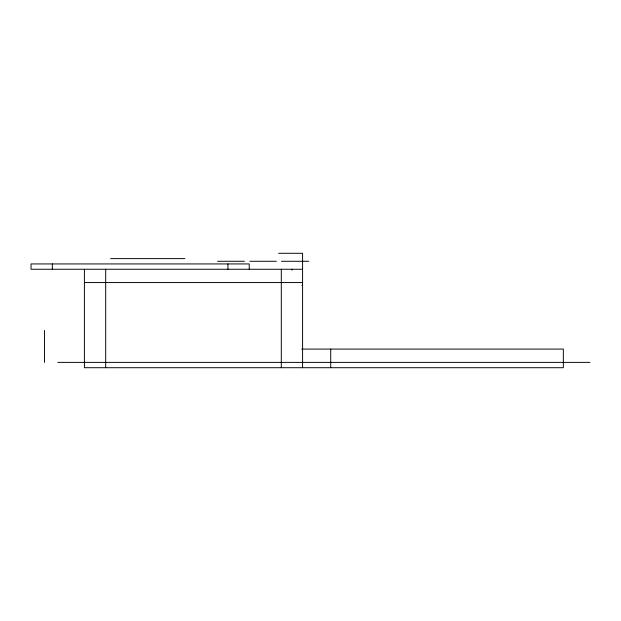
<?xml version="1.0" encoding="UTF-8"?>
<svg xmlns="http://www.w3.org/2000/svg" width="621" height="621" viewBox="0 0 621 621"><rect width="100%" height="100%" fill="white"/><g stroke="black" fill="none" stroke-linecap="round" stroke-linejoin="round"><path stroke-width="0.93" d="M278.635 253.29L302.582 253.29L302.582 367.71M110.6 258.615L184.879 258.615M217.567 261.278L244.449 261.278M249.875 261.278L276.376 261.278M281.429 261.278L308.676 261.278M302.582 269.258L31.05 269.258L31.05 263.933L249.238 263.933L249.238 269.258M84.402 282.563L302.582 282.563M301.922 285.225L302.582 285.225M301.705 349.08L563.34 349.08L563.34 367.71L84.402 367.71L84.402 269.258M57.792 362.385L589.95 362.385M330.721 349.08L330.721 367.71M291.94 269.258L291.94 270.135M281.297 269.258L281.297 367.71M227.946 263.933L227.946 269.258M105.686 269.258L105.686 367.71M52.335 263.933L52.335 269.258M44.487 330.457L44.487 362.385"/></g></svg>
